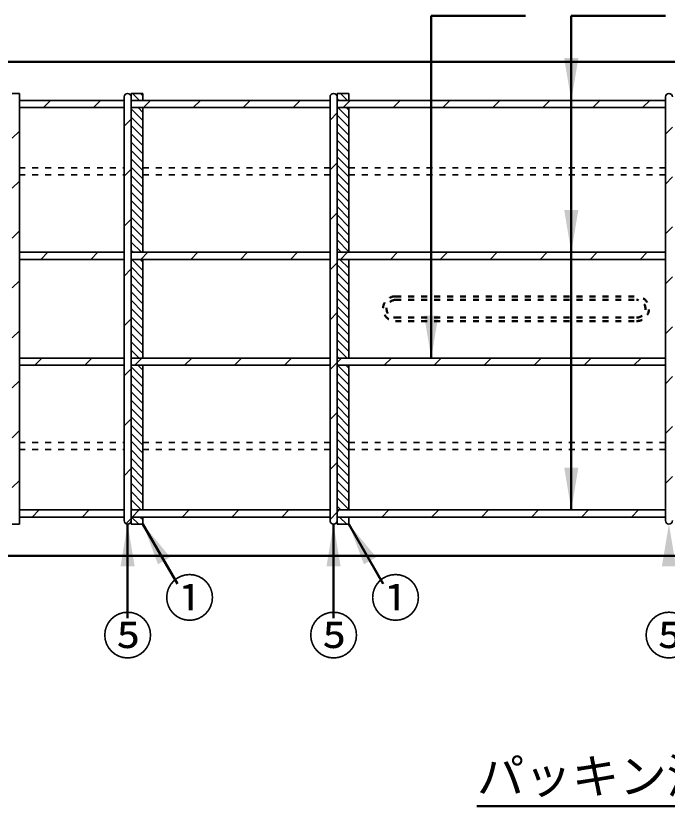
# Model space of a CAD drawing. Units: millimetres, scale not verified. Extents: x 100 to 4105, y 100 to 2870.
# Drawn here: x 3241 to 3795, y 1808 to 2480 of the extents above; entities that cross this region are included whole.
import ezdxf
from ezdxf.enums import TextEntityAlignment as Align

# ---------------------------------------------------------------- set-up
doc = ezdxf.new("R2010")
doc.units = ezdxf.units.MM
doc.header["$LTSCALE"] = 5
doc.linetypes.add('USER1', pattern=[2.2, 1, -1.2])
doc.layers.add('V-nasSTD', color=7, linetype='Continuous', lineweight=50)
doc.styles.add('ＭＳ ゴシック', font='')
doc.styles.get('ＭＳ ゴシック').set_extended_font_data('MS Gothic')

msp = doc.modelspace()

# ---------------------------------------------------------------- hatches: boundary and pattern name
at = {"layer": 'V-nasSTD'}
for points in [[(3719.213, 2443.855), (3713.213, 2407.855), (3707.213, 2443.855)], [(3719.213, 2314.855), (3713.213, 2278.855), (3707.213, 2314.855)], [(3600.213, 2224.855), (3594.213, 2188.855), (3588.213, 2224.855)], [(3719.213, 2095.855), (3713.213, 2059.855), (3707.213, 2095.855)], [(3342.213, 2011.855), (3336.213, 2047.855), (3330.213, 2011.855)], [(3372.409, 2019.678), (3349.213, 2047.855), (3362.017, 2013.678)], [(3517.213, 2011.855), (3511.213, 2047.855), (3505.213, 2011.855)], [(3547.409, 2019.678), (3524.213, 2047.855), (3537.017, 2013.678)], [(3802.213, 2011.855), (3796.213, 2047.855), (3790.213, 2011.855)]]:
    msp.add_hatch(color=256, dxfattribs=at).paths.add_polyline_path(points)

# ---------------------------------------------------------------- linework, layer by layer
for p, q in [((3594.213, 2479.855), (3594.213, 2188.855)), ((3594.213, 2479.855), (3674.213, 2479.855)), ((3713.213, 2479.855), (3713.213, 2059.855)), ((3713.213, 2479.855), (3793.213, 2479.855)), ((3916.213, 2440.855), (1916.213, 2440.855)), ((3336.213, 1967.905), (3336.213, 2047.855)), ((3378.503, 1997.123), (3349.213, 2047.855)), ((3511.213, 1967.905), (3511.213, 2047.855)), ((3553.503, 1997.123), (3524.213, 2047.855)), ((1916.213, 2020.855), (3916.213, 2020.855)), ((3633.006, 1808.067), (3916.213, 1808.067))]:
    msp.add_line(p, q, dxfattribs=at)
at = {"layer": 'V-nasSTD', "lineweight": 35}
for p, q in [((3238.213, 2413.837), (3244.213, 2413.837)), ((3244.213, 2413.837), (3244.213, 2047.837)), ((3349.213, 2413.855), (3339.213, 2413.855)), ((3339.213, 2413.855), (3339.213, 2410.855)), ((3340.232, 2413.855), (3346.232, 2407.855)), ((3347.304, 2413.855), (3349.213, 2411.945)), ((3349.213, 2413.855), (3349.213, 2407.855)), ((3524.213, 2413.855), (3514.213, 2413.855)), ((3514.213, 2413.855), (3514.213, 2410.855)), ((3517.009, 2413.855), (3523.009, 2407.855)), ((3524.08, 2413.855), (3524.213, 2413.722)), ((3524.213, 2413.855), (3524.213, 2407.855)), ((3244.213, 2407.855), (3333.213, 2407.855)), ((3264.74, 2401.855), (3270.74, 2407.855)), ((3307.167, 2401.855), (3313.167, 2407.855)), ((3333.213, 2410.855), (3333.213, 2050.855)), ((3339.213, 2410.855), (3339.213, 2050.855)), ((3339.213, 2407.855), (3508.213, 2407.855)), ((3349.593, 2401.855), (3355.593, 2407.855)), ((3392.02, 2401.855), (3398.02, 2407.855)), ((3434.446, 2401.855), (3440.446, 2407.855)), ((3476.872, 2401.855), (3482.872, 2407.855)), ((3508.213, 2410.855), (3508.213, 2050.855)), ((3514.213, 2410.855), (3514.213, 2050.855)), ((3514.213, 2409.58), (3515.938, 2407.855)), ((3514.213, 2407.855), (3793.213, 2407.855)), ((3525.299, 2407.855), (3519.299, 2401.855)), ((3561.725, 2401.855), (3567.725, 2407.855)), ((3604.152, 2401.855), (3610.152, 2407.855)), ((3646.578, 2401.855), (3652.578, 2407.855)), ((3689.004, 2401.855), (3695.004, 2407.855)), ((3731.431, 2401.855), (3737.431, 2407.855)), ((3773.857, 2401.855), (3779.857, 2407.855)), ((3793.213, 2410.855), (3793.213, 2050.855)), ((3244.213, 2401.855), (3333.213, 2401.855)), ((3339.213, 2401.855), (3508.213, 2401.855)), ((3339.213, 2400.732), (3349.213, 2390.732)), ((3345.161, 2401.855), (3349.213, 2397.803)), ((3349.213, 2401.855), (3349.213, 2278.855)), ((3514.213, 2401.855), (3793.213, 2401.855)), ((3514.867, 2401.855), (3524.213, 2392.509)), ((3521.938, 2401.855), (3524.213, 2399.58)), ((3524.213, 2401.855), (3524.213, 2278.855)), ((3339.213, 2391.975), (3333.213, 2385.975)), ((3339.213, 2393.661), (3349.213, 2383.661)), ((3514.213, 2397.269), (3508.213, 2391.269)), ((3514.213, 2395.438), (3524.213, 2385.438)), ((3339.213, 2386.59), (3349.213, 2376.59)), ((3514.213, 2388.367), (3524.213, 2378.367)), ((3799.213, 2385.284), (3793.213, 2379.284)), ((3244.213, 2381.828), (3238.213, 2375.828)), ((3339.213, 2379.519), (3349.213, 2369.519)), ((3514.213, 2381.296), (3524.213, 2371.296)), ((3339.213, 2372.448), (3349.213, 2362.448)), ((3514.213, 2374.224), (3524.213, 2364.224)), ((3339.213, 2365.377), (3349.213, 2355.377)), ((3514.213, 2367.153), (3524.213, 2357.153)), ((3339.213, 2358.306), (3349.213, 2348.306)), ((3514.213, 2360.082), (3524.213, 2350.082)), ((3514.213, 2354.843), (3508.213, 2348.843)), ((3514.213, 2353.011), (3524.213, 2343.011)), ((3339.213, 2349.549), (3333.213, 2343.549)), ((3339.213, 2351.235), (3349.213, 2341.235)), ((3514.213, 2345.94), (3524.213, 2335.94)), ((3244.213, 2339.401), (3238.213, 2333.401)), ((3339.213, 2344.164), (3349.213, 2334.164)), ((3514.213, 2338.869), (3524.213, 2328.869)), ((3799.213, 2342.858), (3793.213, 2336.858)), ((3339.213, 2337.092), (3349.213, 2327.092)), ((3514.213, 2331.798), (3524.213, 2321.798)), ((3339.213, 2330.021), (3349.213, 2320.021)), ((3514.213, 2324.727), (3524.213, 2314.727)), ((3339.213, 2322.95), (3349.213, 2312.95)), ((3339.213, 2315.879), (3349.213, 2305.879)), ((3514.213, 2312.417), (3508.213, 2306.417)), ((3514.213, 2317.656), (3524.213, 2307.656)), ((3339.213, 2307.122), (3333.213, 2301.122)), ((3339.213, 2308.808), (3349.213, 2298.808)), ((3514.213, 2310.585), (3524.213, 2300.585)), ((3339.213, 2301.737), (3349.213, 2291.737)), ((3514.213, 2303.514), (3524.213, 2293.514)), ((3799.213, 2300.432), (3793.213, 2294.432)), ((3244.213, 2296.975), (3238.213, 2290.975)), ((3339.213, 2294.666), (3349.213, 2284.666)), ((3514.213, 2296.443), (3524.213, 2286.443)), ((3339.213, 2287.595), (3347.953, 2278.855)), ((3514.213, 2289.372), (3524.213, 2279.372)), ((3244.213, 2278.855), (3333.213, 2278.855)), ((3268.52, 2278.855), (3262.52, 2272.855)), ((3310.946, 2278.855), (3304.946, 2272.855)), ((3339.213, 2280.524), (3340.882, 2278.855)), ((3339.213, 2278.855), (3508.213, 2278.855)), ((3347.372, 2272.855), (3353.372, 2278.855)), ((3389.799, 2272.855), (3395.799, 2278.855)), ((3432.225, 2272.855), (3438.225, 2278.855)), ((3474.652, 2272.855), (3480.652, 2278.855)), ((3514.213, 2282.301), (3517.659, 2278.855)), ((3514.213, 2278.855), (3793.213, 2278.855)), ((3523.078, 2278.855), (3517.078, 2272.855)), ((3559.504, 2272.855), (3565.504, 2278.855)), ((3601.931, 2272.855), (3607.931, 2278.855)), ((3644.357, 2272.855), (3650.357, 2278.855)), ((3686.784, 2272.855), (3692.784, 2278.855)), ((3729.21, 2272.855), (3735.21, 2278.855)), ((3771.637, 2272.855), (3777.637, 2278.855)), ((3244.213, 2272.855), (3333.213, 2272.855)), ((3339.213, 2272.855), (3508.213, 2272.855)), ((3339.811, 2272.855), (3349.213, 2263.453)), ((3346.882, 2272.855), (3349.213, 2270.524)), ((3349.213, 2188.855), (3349.213, 2272.855)), ((3514.213, 2272.855), (3793.213, 2272.855)), ((3516.588, 2272.855), (3524.213, 2265.23)), ((3523.659, 2272.855), (3524.213, 2272.301)), ((3524.213, 2188.855), (3524.213, 2272.855)), ((3339.213, 2264.696), (3333.213, 2258.696)), ((3339.213, 2266.382), (3349.213, 2256.382)), ((3514.213, 2269.99), (3508.213, 2263.99)), ((3514.213, 2268.158), (3524.213, 2258.158)), ((3339.213, 2259.311), (3349.213, 2249.311)), ((3514.213, 2261.087), (3524.213, 2251.087)), ((3799.213, 2258.005), (3793.213, 2252.005)), ((3244.213, 2254.549), (3238.213, 2248.549)), ((3339.213, 2252.24), (3349.213, 2242.24)), ((3514.213, 2254.016), (3524.213, 2244.016)), ((3339.213, 2245.169), (3349.213, 2235.169)), ((3514.213, 2246.945), (3524.213, 2236.945)), ((3339.213, 2238.098), (3349.213, 2228.098)), ((3514.213, 2239.874), (3524.213, 2229.874)), ((3339.213, 2231.026), (3349.213, 2221.026)), ((3514.213, 2232.803), (3524.213, 2222.803)), ((3339.213, 2223.955), (3349.213, 2213.955)), ((3514.213, 2227.564), (3508.213, 2221.564)), ((3514.213, 2225.732), (3524.213, 2215.732)), ((3339.213, 2222.269), (3333.213, 2216.269)), ((3514.213, 2218.661), (3524.213, 2208.661)), ((3244.213, 2212.122), (3238.213, 2206.122)), ((3339.213, 2216.884), (3349.213, 2206.884)), ((3514.213, 2211.59), (3524.213, 2201.59)), ((3799.213, 2215.579), (3793.213, 2209.579)), ((3339.213, 2209.813), (3349.213, 2199.813)), ((3514.213, 2204.519), (3524.213, 2194.519)), ((3339.213, 2202.742), (3349.213, 2192.742)), ((3514.213, 2197.448), (3522.806, 2188.855)), ((3339.213, 2195.671), (3346.029, 2188.855)), ((3514.213, 2190.377), (3515.735, 2188.855)), ((3244.213, 2188.855), (3333.213, 2188.855)), ((3257.372, 2182.855), (3263.372, 2188.855)), ((3299.799, 2182.855), (3305.799, 2188.855)), ((3339.213, 2188.855), (3508.213, 2188.855)), ((3342.225, 2182.855), (3348.225, 2188.855)), ((3384.652, 2182.855), (3390.652, 2188.855)), ((3427.078, 2182.855), (3433.078, 2188.855)), ((3469.504, 2182.855), (3475.504, 2188.855)), ((3514.213, 2185.137), (3508.213, 2179.137)), ((3514.213, 2188.855), (3793.213, 2188.855)), ((3517.931, 2188.855), (3514.213, 2185.137)), ((3554.357, 2182.855), (3560.357, 2188.855)), ((3596.784, 2182.855), (3602.784, 2188.855)), ((3639.21, 2182.855), (3645.21, 2188.855)), ((3681.637, 2182.855), (3687.637, 2188.855)), ((3724.063, 2182.855), (3730.063, 2188.855)), ((3766.489, 2182.855), (3772.489, 2188.855)), ((3244.213, 2182.855), (3333.213, 2182.855)), ((3339.213, 2179.843), (3333.213, 2173.843)), ((3339.213, 2182.855), (3508.213, 2182.855)), ((3339.213, 2181.529), (3349.213, 2171.529)), ((3344.958, 2182.855), (3349.213, 2178.6)), ((3349.213, 2182.855), (3349.213, 2059.855)), ((3514.213, 2182.855), (3793.213, 2182.855)), ((3514.664, 2182.855), (3524.213, 2173.306)), ((3521.735, 2182.855), (3524.213, 2180.377)), ((3524.213, 2182.855), (3524.213, 2059.855)), ((3339.213, 2174.458), (3349.213, 2164.458)), ((3514.213, 2176.235), (3524.213, 2166.235)), ((3799.213, 2173.152), (3793.213, 2167.152)), ((3244.213, 2169.696), (3238.213, 2163.696)), ((3339.213, 2167.387), (3349.213, 2157.387)), ((3514.213, 2169.164), (3524.213, 2159.164)), ((3339.213, 2160.316), (3349.213, 2150.316)), ((3514.213, 2162.092), (3524.213, 2152.092)), ((3339.213, 2153.245), (3349.213, 2143.245)), ((3514.213, 2155.021), (3524.213, 2145.021)), ((3339.213, 2146.174), (3349.213, 2136.174)), ((3514.213, 2147.95), (3524.213, 2137.95)), ((3339.213, 2137.417), (3333.213, 2131.417)), ((3339.213, 2139.103), (3349.213, 2129.103)), ((3514.213, 2142.711), (3508.213, 2136.711)), ((3514.213, 2140.879), (3524.213, 2130.879)), ((3339.213, 2132.031), (3349.213, 2122.031)), ((3514.213, 2133.808), (3524.213, 2123.808)), ((3799.213, 2130.726), (3793.213, 2124.726)), ((3244.213, 2127.269), (3238.213, 2121.269)), ((3339.213, 2124.96), (3349.213, 2114.96)), ((3514.213, 2126.737), (3524.213, 2116.737)), ((3339.213, 2118.209), (3349.213, 2108.209)), ((3514.213, 2119.986), (3524.213, 2109.986)), ((3339.213, 2110.818), (3349.213, 2100.818)), ((3514.213, 2112.595), (3524.213, 2102.595)), ((3339.213, 2103.747), (3349.213, 2093.747)), ((3514.213, 2105.524), (3524.213, 2095.524)), ((3339.213, 2096.676), (3349.213, 2086.676)), ((3514.213, 2100.284), (3508.213, 2094.284)), ((3514.213, 2098.453), (3524.213, 2088.453)), ((3339.213, 2094.99), (3333.213, 2088.99)), ((3339.213, 2089.605), (3349.213, 2079.605)), ((3514.213, 2091.382), (3524.213, 2081.382)), ((3244.213, 2084.843), (3238.213, 2078.843)), ((3514.213, 2084.311), (3524.213, 2074.311)), ((3799.213, 2088.3), (3793.213, 2082.3)), ((3339.213, 2082.534), (3349.213, 2072.534)), ((3514.213, 2077.24), (3524.213, 2067.24)), ((3339.213, 2075.463), (3349.213, 2065.463)), ((3514.213, 2070.169), (3524.213, 2060.169)), ((3339.213, 2068.392), (3347.75, 2059.855)), ((3514.213, 2063.098), (3517.456, 2059.855)), ((3244.213, 2059.855), (3333.213, 2059.855)), ((3255.152, 2053.855), (3261.152, 2059.855)), ((3297.578, 2053.855), (3303.578, 2059.855)), ((3339.213, 2061.321), (3340.679, 2059.855)), ((3339.213, 2059.855), (3508.213, 2059.855)), ((3340.004, 2053.855), (3346.004, 2059.855)), ((3382.431, 2053.855), (3388.431, 2059.855)), ((3424.857, 2053.855), (3430.857, 2059.855)), ((3467.284, 2053.855), (3473.284, 2059.855)), ((3514.213, 2057.858), (3508.213, 2051.858)), ((3514.213, 2059.855), (3793.213, 2059.855)), ((3515.71, 2059.855), (3514.213, 2058.358)), ((3552.137, 2053.855), (3558.137, 2059.855)), ((3594.563, 2053.855), (3600.563, 2059.855)), ((3636.989, 2053.855), (3642.989, 2059.855)), ((3679.416, 2053.855), (3685.416, 2059.855)), ((3721.842, 2053.855), (3727.842, 2059.855)), ((3764.269, 2053.855), (3770.269, 2059.855)), ((3244.213, 2053.855), (3333.213, 2053.855)), ((3339.213, 2052.564), (3334.838, 2048.189)), ((3339.213, 2053.855), (3508.213, 2053.855)), ((3339.213, 2047.855), (3339.213, 2050.855)), ((3339.608, 2053.855), (3345.608, 2047.855)), ((3346.679, 2053.855), (3349.213, 2051.321)), ((3349.213, 2047.855), (3349.213, 2053.855)), ((3514.213, 2053.855), (3793.213, 2053.855)), ((3514.213, 2047.855), (3514.213, 2050.855)), ((3514.213, 2048.955), (3515.314, 2047.855)), ((3516.385, 2053.855), (3522.385, 2047.855)), ((3523.456, 2053.855), (3524.213, 2053.098)), ((3524.213, 2047.855), (3524.213, 2053.855)), ((3238.213, 2047.837), (3244.213, 2047.837)), ((3339.213, 2047.855), (3349.213, 2047.855)), ((3514.213, 2047.855), (3524.213, 2047.855))]:
    msp.add_line(p, q, dxfattribs=at)
at = {"layer": 'V-nasSTD', "linetype": 'USER1', "lineweight": 35}
for p, q in [((3244.213, 2350.567), (3333.213, 2350.567)), ((3244.213, 2344.567), (3333.213, 2344.567)), ((3349.213, 2350.567), (3508.213, 2350.567)), ((3349.213, 2344.567), (3508.213, 2344.567)), ((3524.213, 2350.567), (3793.213, 2350.567)), ((3524.213, 2344.567), (3793.213, 2344.567)), ((3244.213, 2117.143), (3333.213, 2117.143)), ((3349.213, 2117.143), (3508.213, 2117.143)), ((3524.213, 2117.143), (3793.213, 2117.143)), ((3244.213, 2111.143), (3333.213, 2111.143)), ((3349.213, 2111.143), (3508.213, 2111.143)), ((3524.213, 2111.143), (3793.213, 2111.143))]:
    msp.add_line(p, q, dxfattribs=at)
at = {"layer": 'V-nasSTD', "linetype": 'USER1'}
for p, q in [((3563.713, 2241.355), (3768.713, 2241.355)), ((3563.713, 2238.355), (3768.713, 2238.355)), ((3563.713, 2223.355), (3768.713, 2223.355)), ((3563.713, 2220.355), (3768.713, 2220.355))]:
    msp.add_line(p, q, dxfattribs=at)
at = {"layer": 'V-nasSTD', "lineweight": 35}
for centre, start, end in [((3336.213, 2410.855), 0, 180), ((3511.213, 2410.855), 0, 180), ((3796.213, 2410.855), 0, 180), ((3336.213, 2050.855), 180, 0), ((3511.213, 2050.855), 180, 0), ((3796.213, 2050.855), 180, 0)]:
    msp.add_arc(centre, 3, start, end, dxfattribs=at)
at = {"layer": 'V-nasSTD', "linetype": 'USER1'}
for centre, radius, start, end in [((3563.713, 2230.855), 10.5, 90, 270), ((3563.713, 2230.855), 7.5, 90, 270), ((3768.713, 2230.855), 10.5, 270, 90), ((3768.713, 2230.855), 7.5, 270, 90)]:
    msp.add_arc(centre, radius, start, end, dxfattribs=at)

# ---------------------------------------------------------------- texts
at = {"layer": 'V-nasSTD', "style": 'ＭＳ ゴシック'}
for s, height, p in [('①', 31.67, (3367.266, 2000.774)), ('①', 31.67, (3542.266, 2000.774)), ('⑤', 31.67, (3314.65, 1968.755)), ('⑤', 31.67, (3489.65, 1968.755)), ('⑤', 31.67, (3774.65, 1968.755)), ('パッキン溝無し', 29.56, (3633.006, 1848.387))]:
    msp.add_text(s, height=height, dxfattribs=at).set_placement(p, align=Align.TOP_LEFT)

doc.saveas('drawing.dxf')
